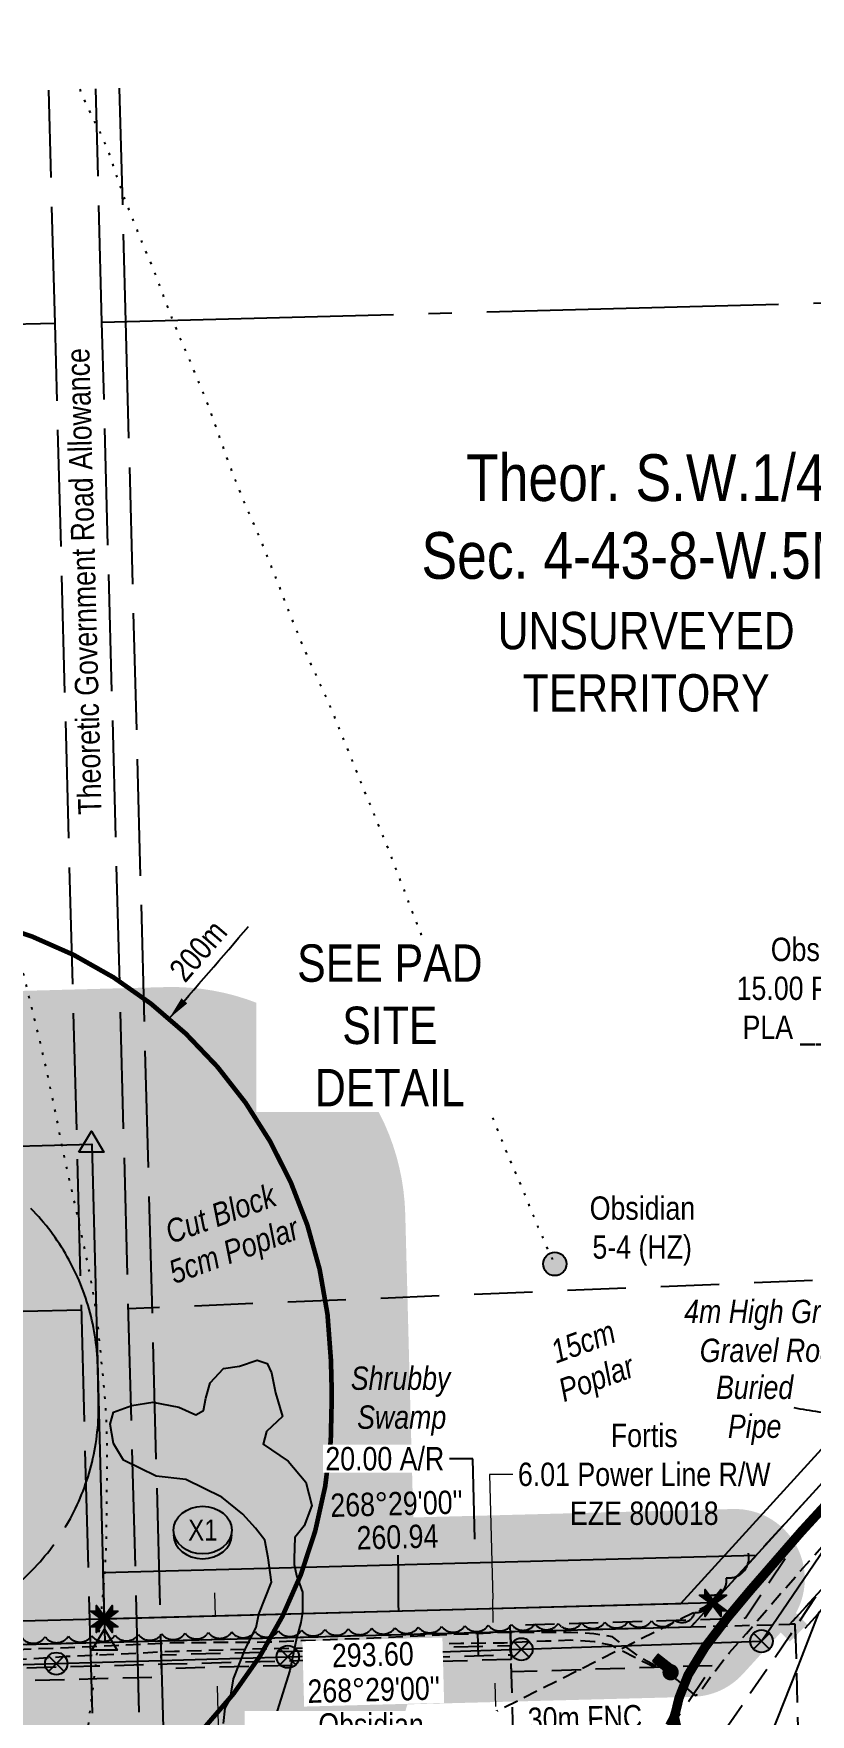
# Model space of a CAD drawing. Extents: x 623573 to 630850, y 5829278 to 5839468.
# Drawn here: x 627527 to 627860, y 5837388 to 5838108 of the extents above; entities that cross this region are included whole.
import ezdxf
from ezdxf.enums import TextEntityAlignment as Align

# ---------------------------------------------------------------- set-up
doc = ezdxf.new("R2010")
doc.units = 0
doc.header["$LTSCALE"] = 5
doc.header["$PDSIZE"] = 0.5
for name, pattern in [('0', [1, 1, 0]), ('foc-ACCESSROAD', [3.75, 2.5, -1.25]), ('foc-BUFFER', [16.75, 15, -1.75]), ('foc-DOT', [1, 0.2, -0.8]), ('foc-FLOWLINE', [3.75, 2.5, -1.25]), ('foc-LSD', [8, 5, -3]), ('foc-QUARTERLINE', [33, 25, -3, 2, -3]), ('foc-TIELINE', [1.875, 1.25, -0.625]), ('foc-TRAV', [1.875, 1.25, -0.625]), ('foc-UNSURVEYED', [12.5, 10, -2.5]), ('POWERLINE5', [7.799999999999997, 2.399999999999999, -0.6, 0.6, -0.6, 0.6, -0.6, 2.399999999999999]), ('UG_PIPE', [1.875, 1.25, -0.625])]:
    doc.linetypes.add(name, pattern=pattern)
doc.layers.get('Defpoints').update_dxf_attribs({"color": 9})
for name, color, linetype in [('ABADATA-DRILL-T', 8, 'Continuous'), ('AS-DRILL', 8, 'foc-DOT'), ('AS-DRILL-T', 8, 'Continuous'), ('AS-PIPE-UG', 44, 'UG_PIPE'), ('AS-PIPE-UG-T', 44, 'Continuous'), ('AS-POWER', 104, 'foc-POWER'), ('AS-POWER-EXISTING', 72, 'POWERLINE5'), ('AS-ROADS', 254, 'Continuous'), ('AS-SYMBOL', 7, 'Continuous'), ('AUX-BUFFER', 7, 'foc-BUFFER'), ('C-FLOWLINE', 13, 'foc-FLOWLINE'), ('C-RW', 13, 'Continuous'), ('C-SYMBOL', 7, 'Continuous'), ('C-WS', 13, 'foc-ACCESSROAD'), ('F-EZE', 190, 'foc-FLOWLINE'), ('L-BD', 7, 'Continuous'), ('L-BD1', 253, 'Continuous'), ('L-DETAIL-T', 3, 'Continuous'), ('L-MON', 1, 'Continuous'), ('L-QSEC', 8, 'foc-QUARTERLINE'), ('L-ROAD-T', 7, 'Continuous'), ('L-SECTION-LSD', 7, 'foc-LSD'), ('L-TIE', 7, 'foc-TIELINE'), ('L-TRAV', 7, 'foc-TRAV'), ('L-UNS-T', 3, 'Continuous'), ('L-USEC', 7, 'foc-UNSURVEYED'), ('P-BUFFER-H 30m', 51, 'Continuous'), ('P-BUFFER-T', 40, 'Continuous'), ('P-CROSSINGS', 250, 'Continuous'), ('P-PROPOSED', 10, 'Continuous'), ('P-PROPOSED-H', 21, 'Continuous'), ('P-TXT', 4, 'Continuous'), ('T-BUSH', 110, '0'), ('T-BUSH-T', 110, 'Continuous'), ('WETLAND', 143, 'Continuous'), ('WETLAND-T', 146, 'Continuous')]:
    doc.layers.add(name, color=color, linetype=linetype)
doc.layers.add('AS-STRUCTURE', color=7, linetype='Continuous', lineweight=30, true_color=0x595959)
doc.layers.add('AS-STRUCTURE-H', color=7, linetype='Continuous', true_color=0xa8a8a8)
for name, color, linetype, lineweight in [('C-AR-T', 13, 'Continuous', 9), ('C-RW-T', 13, 'Continuous', 9), ('F-EZE-T', 190, 'Continuous', 9), ('T-TEXT', 48, 'Continuous', 18)]:
    doc.layers.add(name, color=color, linetype=linetype, lineweight=lineweight)
doc.styles.add('175L', font='ARIALN.TTF', dxfattribs={"height": 20})
doc.styles.add('80CG', font='ARIALN.TTF', dxfattribs={"height": 10})
doc.styles.add('80L', font='ARIALN.TTF', dxfattribs={"height": 10})
doc.styles.add('80LS', font='ARIALNI.TTF', dxfattribs={"height": 10})
doc.styles.add('Crossing', font='ARIALN.TTF', dxfattribs={"height": 10})
doc.styles.add('foc-LtypeFont', font='ARIALN.TTF', dxfattribs={"height": 7.349999999999999})
doc.linetypes.add('foc-POWER', pattern='A,6,-1,["P",foc-LtypeFont,S=0.2,R=0,X=-0.625,Y=-0.75],-1.239999999999999,4', length=12.24)
doc.dimstyles.new('CG2011', dxfattribs={"dimscale": 5, "dimtxt": 9, "dimasz": 2, "dimexe": 0.2, "dimexo": 0.0625, "dimgap": 0.5, "dimtad": 0, "dimtih": 1, "dimtoh": 1, "dimzin": 0, "dimdsep": 46, "dimtxsty": '80CG', "dimcen": 0.1, "dimse1": 1, "dimse2": 1, "dimclrd": 256, "dimclrt": 256, "dimaunit": 1, "dimadec": 4, "dimazin": 0, "dimtfac": 0.06, "dimtofl": 0, "dimtmove": 0, "dimatfit": 1, "dimfxl": 0.2, "dimtolj": 1, "dimtzin": 0, "dimlwd": -1, "dimarcsym": 0})
doc.dimstyles.new('Compass 5 000', dxfattribs={"dimscale": 5, "dimtxt": 9, "dimasz": 2, "dimexe": 0.2, "dimexo": 0.0625, "dimgap": 0.5, "dimtad": 0, "dimtih": 1, "dimtoh": 1, "dimzin": 0, "dimdsep": 46, "dimtxsty": '80CG', "dimcen": 0.1, "dimse1": 1, "dimse2": 1, "dimclrd": 256, "dimclrt": 256, "dimaunit": 1, "dimadec": 4, "dimazin": 0, "dimtfac": 0.06, "dimtofl": 0, "dimtmove": 0, "dimatfit": 1, "dimfxl": 0.2, "dimtolj": 1, "dimtzin": 0, "dimlwd": -1, "dimarcsym": 0})

# ---------------------------------------------------------------- blocks, each defined once
blk = doc.blocks.new('*D59')
at = {"layer": 'Defpoints', "color": 0, "transparency": 16777216}
for p in [(627664.5068796314, 5837415.523363904), (627664.6667538821, 5837409.511029859), (627724.293448766, 5837411.09656604)]:
    blk.add_point(p, dxfattribs=at)
at = {"layer": 'F-EZE-T', "transparency": 16777216}
for p, q in [((627732.1806359168, 5837490.55236693), (627722.1806359167, 5837490.55236693)), ((627722.1806359167, 5837490.55236693), (627723.6019415185, 5837437.101832995)), ((627723.8677580169, 5837427.10536654), (627723.6019415185, 5837437.101832995)), ((627724.5592652644, 5837401.100099585), (627724.8250817629, 5837391.10363313))]:
    blk.add_line(p, q, dxfattribs=at)
for points in [[(627725.5338357595, 5837427.14966929), (627722.2016802744, 5837427.061063791), (627724.1335745153, 5837417.108900085)], [(627726.225343007, 5837401.144402334), (627722.893187522, 5837401.055796836), (627724.293448766, 5837411.09656604)]]:
    blk.add_solid(points, dxfattribs=at)
at = {"layer": 'F-EZE-T', "transparency": 16777216, "insert": (627788.544892398, 5837490.552366931), "char_height": 10, "attachment_point": 5, "style": '80CG'}
blk.add_mtext('\\A1;Fortis\\P6.01 Power Line R/W\\PEZE 800018', dxfattribs=at)
blk = doc.blocks.new('*D67')
at = {"layer": 'C-AR-T', "transparency": 16777216}
for p, q in [((627604.8363869803, 5837429.896173298), (627604.5749929965, 5837439.892756374)), ((627605.6233007486, 5837399.801950222), (627606.4934899355, 5837366.5229957)), ((627606.4934899355, 5837366.5229957), (627616.4934899355, 5837366.5229957))]:
    blk.add_line(p, q, dxfattribs=at)
for points in [[(627606.5024841595, 5837429.939738963), (627603.1702898012, 5837429.852607635), (627605.0977809641, 5837419.899590223)], [(627607.2893979278, 5837399.845515886), (627603.9572035695, 5837399.758384558), (627605.3619067649, 5837409.798533297)]]:
    blk.add_solid(points, dxfattribs=at)
at = {"layer": 'Defpoints', "color": 0, "transparency": 16777216}
for p in [(627605.0977809641, 5837419.899590223), (627640.4819186361, 5837420.82482644), (627640.746044437, 5837410.723769514)]:
    blk.add_point(p, dxfattribs=at)
at = {"layer": 'C-AR-T', "transparency": 16777216, "insert": (627671.4934899366, 5837366.522995701), "char_height": 10, "attachment_point": 5, "style": '80CG', "bg_fill": 3, "box_fill_scale": 1.1, "bg_fill_color": 256, "bg_fill_true_color": 13158600, "bg_fill_transparency": 0}
blk.add_mtext('\\A1;Obsidian\\P10.06 Flow Line R/W\\PPLA 2567', dxfattribs=at)
blk = doc.blocks.new('BH-Existing')
at = {"layer": 'AS-DRILL-T'}
h = blk.add_hatch(color=256, dxfattribs=at)
h.dxf.hatch_style = 1
edge = h.paths.add_edge_path()
edge.add_arc((0, 0), 0.5, 0, 360)
blk.add_circle((0, 0), 0.5, dxfattribs=at)
blk = doc.blocks.new('*D75')
at = {"layer": 'C-RW-T', "transparency": 16777216}
for p, q in [((627944.8028370035, 5837730.614825398), (627951.5478833239, 5837737.997531551)), ((627921.1987296902, 5837704.779244735), (627914.4536833693, 5837697.396538582)), ((627914.4536833693, 5837697.396538582), (627904.4536833698, 5837697.396538582))]:
    blk.add_line(p, q, dxfattribs=at)
for points in [[(627943.5723859784, 5837731.738999785), (627946.033288029, 5837729.490651011), (627938.0577906827, 5837723.232119245)], [(627919.9682786651, 5837705.903419122), (627922.4291807157, 5837703.655070348), (627927.9437760105, 5837712.161950888)]]:
    blk.add_solid(points, dxfattribs=at)
at = {"layer": 'Defpoints', "color": 0, "transparency": 16777216}
for p in [(627939.839904252, 5837721.603930566), (627927.9437760105, 5837712.161950888), (627929.7258895799, 5837710.533762209)]:
    blk.add_point(p, dxfattribs=at)
at = {"layer": 'C-RW-T', "transparency": 16777216, "insert": (627865.3677352108, 5837697.396538582), "char_height": 10, "attachment_point": 5, "style": '80CG'}
blk.add_mtext('\\A1;Obsidian\\P15.00 P/L R/W\\PPLA _______', dxfattribs=at)
blk = doc.blocks.new('*D78')
at = {"layer": 'Defpoints', "color": 0, "transparency": 16777216}
for p in [(627726.5430849388, 5837453.124271204), (627716.8158152841, 5837432.867634179), (627727.0705172655, 5837433.138256482)]:
    blk.add_point(p, dxfattribs=at)
at = {"layer": 'P-TXT', "transparency": 16777216}
for p, q in [((627715.1163088619, 5837497.267100518), (627705.1163088619, 5837497.267100518)), ((627716.0245741047, 5837462.850168539), (627715.1163088619, 5837497.267100518)), ((627717.0796241369, 5837422.87111454), (627717.3434329896, 5837412.874594901))]:
    blk.add_line(p, q, dxfattribs=at)
for points in [[(627717.6906607111, 5837462.894136681), (627714.3584874982, 5837462.806200397), (627716.2883829575, 5837452.853648901)], [(627718.7457107434, 5837422.915082682), (627715.4135375305, 5837422.827146398), (627716.8158152841, 5837432.867634179)]]:
    blk.add_solid(points, dxfattribs=at)
at = {"layer": 'P-TXT', "transparency": 16777216, "insert": (627677.3809746194, 5837497.267100518), "char_height": 10, "attachment_point": 5, "style": '80CG', "bg_fill": 3, "box_fill_scale": 1.1, "bg_fill_color": 256, "bg_fill_true_color": 13158600, "bg_fill_transparency": 0}
blk.add_mtext('\\A1;20.00 A/R', dxfattribs=at)
blk = doc.blocks.new('POWERPOLE')
h = blk.add_hatch(color=255)
edge = h.paths.add_edge_path()
edge.add_arc((0, 0), 0.9600000000000002, 0, 360)
at = {"linetype": 'Continuous'}
for p, q in [((0.678822509938982, -0.678822509938982), (-0.678822509938982, 0.678822509938982)), ((-0.678822509938982, -0.678822509938982), (0.678822509938982, 0.678822509938982))]:
    blk.add_line(p, q, dxfattribs=at)
blk.add_circle((0, 0), 0.9600000000000002, dxfattribs=at)
blk = doc.blocks.new('RISER')
h = blk.add_hatch(color=255)
h.dxf.hatch_style = 1
edge = h.paths.add_edge_path()
edge.add_arc((0, 0), 0.7000000000000001, 0, 360)
blk.add_hatch(color=13).paths.add_polyline_path([(0.5809894393423747, -0.1498374831999172), (-0.5809055220925075, -0.1501624933266612, 0.7745966773228882)])
at = {"color": 13}
blk.add_line((-0.5809055220925075, -0.1501624933266612), (0.5809894393423747, -0.1498374831996898), dxfattribs=at)
blk.add_circle((0, 0), 0.6000000000000001, dxfattribs=at)
blk = doc.blocks.new('TRIA')
blk.add_hatch(color=255).paths.add_polyline_path([(-0.0414550714867801, 1.521379340009161), (-1.474693147280959, -0.867350786313807), (1.391783004306489, -0.867350786313807)])
blk = doc.blocks.new('TRIAA')
blk.add_blockref('TRIA', (0, 0))
blk = doc.blocks.new('TRIB')
at = {"color": 1}
blk.add_lwpolyline([(-1.121455071486707, -0.6673507863138184), (-0.0414550714867801, 1.132649213686192), (1.038544928513147, -0.6673507863138184)], close=True, dxfattribs=at)
blk = doc.blocks.new('TRIBB')
blk.add_blockref('TRIB', (0, 0))
blk = doc.blocks.new('TRICC')
for name in ['TRIAA', 'TRIBB']:
    blk.add_blockref(name, (0, 0))
blk = doc.blocks.new('plspike')
blk.add_blockref('TRICC', (0, 0))
blk = doc.blocks.new('SMONA')
blk.add_hatch(color=255).paths.add_polyline_path([(0.0002766254110043, -1.485921248333426), (1.485921248333426, -0.0002766254110327), (-0.0002766254110043, 1.485921248333426), (-1.485921248333426, 0.0002766254110043)])
blk = doc.blocks.new('SMONAA')
blk.add_blockref('SMONA', (0, 0))
blk = doc.blocks.new('SMONB')
at = {"color": 1}
blk.add_solid([(-0.0002766254110043, 1.203078535858793), (1.203078535858793, -0.0002766254110185), (-1.203078535858793, 0.0002766254110043), (0.0002766254110043, -1.203078535858793)], dxfattribs=at)
blk = doc.blocks.new('SMONBB')
blk.add_blockref('SMONB', (0, 0))
blk = doc.blocks.new('SMONCC')
for name in ['SMONAA', 'SMONBB']:
    blk.add_blockref(name, (0, 0))
blk = doc.blocks.new('FDIBAR')
blk.add_blockref('SMONCC', (0, 0))
blk = doc.blocks.new('xing2')
h = blk.add_hatch(color=50)
h.dxf.hatch_style = 1
edge = h.paths.add_edge_path()
edge.add_ellipse((0, 0), major_axis=(-12.5, 0), ratio=0.8162973455633619, start_angle=0, end_angle=360)
h = blk.add_hatch(color=250)
h.dxf.hatch_style = 1
edge = h.paths.add_edge_path()
edge.add_ellipse((0, -2.047489049626165), major_axis=(-12.5, 0), ratio=0.8162973455633619, start_angle=0, end_angle=180)
edge.add_line((12.5, -2.047489049626165), (12.5, 0))
edge.add_ellipse((0, 0), major_axis=(-12.5, 0), ratio=0.8162973455633619, start_angle=0, end_angle=180, ccw=False)
edge.add_line((-12.5, 0), (-12.5, -2.047489049626165))
at = {"color": 250}
blk.add_ellipse((0, 0), major_axis=(-12.5, 0), ratio=0.8162973455633619, dxfattribs=at)
blk.add_ellipse((0, -2.047489049626165), major_axis=(-12.5, 0), ratio=0.8162973455633619, start_param=0, end_param=3.141592653589793, dxfattribs=at)
at = {"color": 250, "style": 'Crossing'}
blk.add_attdef('CROSSING', text='', height=9, dxfattribs=at).set_placement((0.08916442567715421, 0.0199513138486509), align=Align.MIDDLE_CENTER)
at = {"color": 250, "style": 'Crossing', "flags": 1}
for tag, p in [('OWNER', (0.08916442567715421, -12.49201765665748)), ('DESCRIPTION', (0.08916442567715421, -25.770021277247)), ('LOCATION', (0.08916442567715421, -39.30337514164421)), ('DWG_REF', (0.08916442567715421, -52.83672900604233))]:
    blk.add_attdef(tag, text='', height=9, dxfattribs=at).set_placement(p, align=Align.MIDDLE_CENTER)
blk = doc.blocks.new('TEMP')
h = blk.add_hatch(color=255)
h.dxf.hatch_style = 1
h.paths.add_polyline_path([(-5.274161e-10, 0.2514284397220763), (-0.6656854269836912, 1.152061669657268), (-0.6656854269836914, 0.6656854303339061), (-1.152061663105632, 0.6656854303339061), (-0.2514284404497629, 5.273253e-10), (-1.152061661774314, -0.665685419564579), (-0.6656854224511335, -0.6656854195645793), (-0.6656854224511335, -1.152061655686338), (-5.273251e-10, -0.2514284436956587), (0.6656854183820542, -1.152061663420681), (0.6656854183820542, -0.6656854208922597), (1.152061656810019, -0.6656854053035205), (0.2514284429676993, 5.273253e-10), (1.152061671303363, 0.6656854258011663), (0.6656854287749412, 0.6656854258011663), (0.6656854131859291, 1.15206166422904)])
h.paths.add_polyline_path([(0.5656854229146121, 0.8485281473411305), (0.5656854319800914, 0.5656854258011663), (0.8485281444547581, 0.5656854258011663), (0.0831890339399251, 0), (0.8485281399220186, -0.5656854150320215), (0.5656854183820542, -0.5656854240973189), (0.5656854183820542, -0.8485281365719859), (0, -0.08318903609469999), (-0.5656854224511337, -0.8485281320390644), (-0.5656854224511337, -0.5656854195645792), (-0.8485281349258001, -0.5656854195645794), (-0.0831890328488955, 0), (-0.8485281394583584, 0.5656854303339058), (-0.5656854269836913, 0.5656854303339061), (-0.5656854269836913, 0.8485281428085727), (0, 0.0831890306941206)], flags=16)
h = blk.add_hatch(color=1)
h.dxf.hatch_style = 1
h.paths.add_polyline_path([(0, 0.0831890306941205), (-0.5656854269836911, 0.8485281428085727), (-0.5656854269836912, 0.5656854303339061), (-0.8485281394583578, 0.5656854303339061), (-0.0831890328488953, -1e-16), (-0.8485281349258001, -0.5656854195645793), (-0.5656854224511337, -0.5656854195645793), (-0.5656854224511337, -0.848528132039064), (0, -0.08318903609469999), (0.5656854183820542, -0.8485281365719856), (0.5656854183820542, -0.5656854240973191), (0.8485281399220184, -0.5656854150320213), (0.0831890339399251, -1e-16), (0.8485281444547581, 0.5656854258011663), (0.5656854319800914, 0.5656854258011663), (0.5656854229146121, 0.8485281473411308)])
at = {"color": 1}
for p, q in [((-0.0831890328488953, 0), (0.0831890339399252, 0)), ((0, 0.0831890306941205), (0, -0.08318903609469999))]:
    blk.add_line(p, q, dxfattribs=at)
at = {"color": 255, "flags": 128}
blk.add_lwpolyline([(-0.251428440449763, 5.27325e-10), (-1.152061663105632, 0.6656854303339061), (-0.6656854269836914, 0.6656854303339061), (-0.6656854269836914, 1.152061669657268), (-5.274159999999999e-10, 0.2514284397220763), (0.6656854131859291, 1.15206166422904), (0.6656854287749412, 0.6656854258011663), (1.152061671303363, 0.6656854258011663), (0.2514284429676991, 5.27325e-10), (1.152061656810019, -0.6656854053035204), (0.6656854183820542, -0.6656854208922596), (0.6656854183820542, -1.152061663420681), (-5.27325e-10, -0.2514284436956586), (-0.6656854224511335, -1.152061655686338), (-0.6656854224511335, -0.6656854195645793), (-1.152061661774314, -0.6656854195645793)], close=True, dxfattribs=at)
at = {"color": 1, "flags": 128}
blk.add_lwpolyline([(-0.0831890328488953, 0), (-0.8485281394583578, 0.5656854303339061), (-0.5656854269836913, 0.5656854303339061), (-0.5656854269836913, 0.8485281428085727), (0, 0.0831890306941205), (0.5656854229146121, 0.8485281473411305), (0.5656854319800914, 0.5656854258011663), (0.8485281444547581, 0.5656854258011663), (0.0831890339399252, 0), (0.8485281399220184, -0.5656854150320214), (0.5656854183820542, -0.5656854240973189), (0.5656854183820542, -0.8485281365719856), (0, -0.08318903609469999), (-0.5656854224511335, -0.848528132039064), (-0.5656854224511335, -0.5656854195645792), (-0.8485281349258001, -0.5656854195645792)], close=True, dxfattribs=at)

msp = doc.modelspace()

# ---------------------------------------------------------------- hatches: boundary and pattern name
at = {"layer": 'AS-STRUCTURE-H'}
h = msp.add_hatch(color=256, dxfattribs=at)
h.dxf.hatch_style = 1
h.paths.add_polyline_path([(627792.183, 5837410.55), (627794.5080000022, 5837413.508), (627800.342, 5837408.898), (627797.9940000022, 5837405.956)])
at = {"layer": 'P-BUFFER-H 30m'}
h = msp.add_hatch(color=256, dxfattribs=at)
h.dxf.hatch_style = 1
edge = h.paths.add_edge_path()
edge.add_line((627689.5816186174, 5837472.148789219), (627826.5384487635, 5837475.763089548))
edge.add_arc((627827.3295972534, 5837445.784067462), 29.98945950007682, -42.345250217392504, 91.51168876296202, ccw=False)
edge.add_line((627849.4947870502, 5837425.583274351), (627830.8151897968, 5837405.087206887))
edge.add_arc((627808.6500000018, 5837425.288), 29.98945950000066, 271.50994836157133, 317.6547497803943, ccw=False)
edge.add_line((627809.4402378553, 5837395.308953897), (627687.0865288504, 5837392.083750125))
edge.add_arc((627590.969, 5837419.55), 99.96486499998004, 271.51292021471215, 344.05234523867983, ccw=False)
edge.add_line((627593.6083094182, 5837319.619983087), (627433.7163094183, 5837315.396983087))
edge.add_arc((627431.0769999996, 5837415.327), 99.96486499974723, 181.5078461983965, 271.51292021504554, ccw=False)
edge.add_line((627331.146749746, 5837412.696540223), (627326.4117497468, 5837592.577540223))
edge.add_arc((627426.3420000003, 5837595.208), 99.96486499957365, 91.50834045880418, 181.5078461983965, ccw=False)
edge.add_line((627423.7106781787, 5837695.138227559), (627583.5946781788, 5837699.34822756))
edge.add_arc((627586.2259999999, 5837599.418), 99.96486500022502, 1.5105017077686966, 91.50834045853748, ccw=False)
edge.add_line((627686.1561282318, 5837602.053091278), (627689.5816186174, 5837472.148789219))
at = {"layer": 'P-PROPOSED-H'}
h = msp.add_hatch(color=256, dxfattribs=at)
h.dxf.hatch_style = 1
h.paths.add_polyline_path([(627391.97, 5837627.793), (627551.863, 5837632.016), (627557.4950000009, 5837418.648), (627441.113, 5837415.567), (627424.343, 5837422.686), (627396.5760000009, 5837452.964)])
h = msp.add_hatch(color=256, dxfattribs=at)
h.dxf.hatch_style = 1
h.paths.add_polyline_path([(627556.7037380581, 5837448.62491374), (627836.6712740882, 5837456.029042872), (627817.9904473095, 5837435.535039098), (627557.2312830429, 5837428.638901965)])

# ---------------------------------------------------------------- linework, layer by layer
at = {"layer": 'AS-DRILL', "flags": 128}
for points in [[(627546.6662574885, 5838084.000596495), (627548.8884532384, 5838078.689354616), (627551.463627487, 5838073.174869576), (627554.060442159, 5838067.981040079), (627556.6921821814, 5838062.598144334), (627559.0947585502, 5838056.798897823), (627561.2076766428, 5838050.602082622), (627563.2629251133, 5838044.313830148), (627565.4242417517, 5838038.178161674), (627567.7313045914, 5838032.20657868), (627570.0212988134, 5838026.504553684), (627572.214320496, 5838021.069993247), (627574.3086573776, 5838015.963063558), (627576.344661014, 5838011.174693801), (627578.3514376113, 5838006.355620357), (627580.306639913, 5838001.214997523), (627582.232355853, 5837996.053569481), (627584.1128809922, 5837991.091179647), (627585.9815746243, 5837986.198374345), (627587.9393940009, 5837981.337954883), (627590.155256675, 5837976.174226634), (627592.4529992968, 5837970.942528225), (627594.6204873718, 5837965.717434268), (627596.7590111088, 5837960.451626853), (627598.9157158994, 5837955.256301894), (627601.0219459062, 5837950.079577066), (627603.0207422762, 5837944.800093821), (627604.9545532011, 5837939.328814591), (627606.8660677264, 5837933.946990236), (627608.7254653064, 5837928.643822605), (627610.622004137, 5837923.451700739), (627612.6284670752, 5837918.26246025), (627614.7409447128, 5837912.845838493), (627616.8271939856, 5837907.66870708), (627618.9802055701, 5837902.613303318), (627621.2116204443, 5837897.620055082), (627623.4140765495, 5837892.585870853), (627625.5726012397, 5837887.320598341), (627627.6803880527, 5837882.083935472), (627629.790272063, 5837876.767417743), (627631.9658926309, 5837871.232368791), (627634.1448550455, 5837865.567414412), (627636.3969333344, 5837859.784400118), (627638.7072139791, 5837854.072917518), (627641.0161230589, 5837848.411371848), (627643.3309147388, 5837842.910136384), (627645.7327455712, 5837837.521032671), (627648.1501341145, 5837832.302509523), (627650.4402614924, 5837827.360783709), (627652.6761744022, 5837822.57768144), (627654.8399773235, 5837817.492635407), (627657.0369007178, 5837811.908182437), (627659.3574278144, 5837806.18684883), (627661.6855330014, 5837800.555975971), (627664.0179094691, 5837794.764949635), (627666.3217791071, 5837788.913188284), (627668.5876436273, 5837783.370725032), (627670.8280028164, 5837778.037498451), (627673.0080719705, 5837772.712708724), (627675.1158841245, 5837767.476063922), (627677.1760092386, 5837762.528318576), (627679.1775533374, 5837757.528954775), (627681.2202530159, 5837752.100511244), (627683.3120017048, 5837746.713421094), (627685.3450780851, 5837741.654897598), (627687.2289318669, 5837736.562412163), (627689.1115445392, 5837731.519978047), (627691.104348008, 5837726.47041725), (627693.2036953798, 5837721.173568482), (627695.0995174097, 5837716.391470434), (627697.040538042, 5837711.410559088), (627698.7487543882, 5837706.5336155), (627700.4214082547, 5837701.485679383), (627702.2965521156, 5837695.962810902), (627704.3145487257, 5837689.953540983), (627706.3566621572, 5837684.165047944), (627708.2600424435, 5837679.093114692), (627710.1666155783, 5837674.28136485), (627712.1760620241, 5837669.36235292), (627714.267329755, 5837664.375259642), (627716.5289481952, 5837659.372712715), (627718.8006441783, 5837654.370430989), (627721.0215964873, 5837649.396869283), (627723.1709414218, 5837644.481419007), (627725.2479146825, 5837639.274033681), (627727.3393549544, 5837633.896968025), (627729.4781405752, 5837628.62108886), (627731.6837549228, 5837623.467051857), (627733.9159833508, 5837618.443707664), (627735.9793423029, 5837613.756167294), (627737.8383391855, 5837609.233216488), (627739.5942696518, 5837604.827651369), (627741.3051973678, 5837600.611000165), (627743.0214132085, 5837596.574565344), (627744.7342241496, 5837592.668035626), (627746.3544984341, 5837588.859134292), (627747.9481403864, 5837585.29961725), (627748.4980563924, 5837584.16357423), (627750.2077669282, 5837580.757241026)], [(627438.9473082111, 5838081.137187934), (627440.3904343932, 5838074.086413103), (627442.0286825864, 5838066.14658842), (627443.19428525, 5838060.595158553), (627443.696098895, 5838058.237466217), (627445.4177297069, 5838050.169719877), (627447.1958628444, 5838041.853370891), (627449.0494604385, 5838033.328982182), (627451.1179415712, 5838024.239938035), (627452.1069949898, 5838020.084437079), (627453.9864308161, 5838012.100845451), (627456.23658064, 5838002.566477387), (627458.4087235163, 5837993.720214483), (627460.5939489247, 5837984.754317773), (627462.720596999, 5837975.736805317), (627464.7976806202, 5837966.698074191), (627466.8067025383, 5837957.587556951), (627468.7373307168, 5837948.414888402), (627470.6605069197, 5837939.14208162), (627472.5558380912, 5837929.788413427), (627474.3013587729, 5837920.420918673), (627476.0275370344, 5837911.032773498), (627477.8147260057, 5837901.606382061), (627479.6526676611, 5837892.151158612), (627481.5403758893, 5837882.707366517), (627483.6463664714, 5837873.329166841), (627485.8618261344, 5837863.9739784), (627488.0083726929, 5837854.576920024), (627490.115167591, 5837845.168805037), (627492.0730745837, 5837835.71672615), (627494.0209798008, 5837826.264497318), (627496.2269966146, 5837816.888920853), (627498.5231922048, 5837807.505800943), (627500.7891850774, 5837798.131907757), (627503.1098491586, 5837788.959445714), (627507.9008905094, 5837770.248385343), (627510.1569115692, 5837760.874123258), (627512.2637101929, 5837751.466016041), (627514.2913234421, 5837742.025897468), (627516.2495000334, 5837732.563816763), (627518.2563321072, 5837723.153093956), (627520.3730957226, 5837713.745250486), (627522.5641523319, 5837704.559385341), (627524.8798564908, 5837695.196819546), (627527.1757547426, 5837685.823608043), (627529.4719874633, 5837676.440500822), (627531.6488204842, 5837667.03423436), (627533.6659010337, 5837657.613768385), (627535.6534956367, 5837648.172497603), (627537.5617112084, 5837638.709115337), (627539.4396509628, 5837629.255068697), (627541.4467516969, 5837619.834343927), (627543.5932790664, 5837610.437304675), (627545.7100585643, 5837601.029470437), (627547.7274473156, 5837591.59900055), (627549.7545186379, 5837582.178801562), (627551.6227558667, 5837572.714376622), (627553.1723924272, 5837563.191635708), (627554.4328519305, 5837553.631382525), (627555.4036788493, 5837544.053526957), (627556.3553507657, 5837534.445119966), (627557.2867512509, 5837524.84619886), (627557.9587283636, 5837515.220449804), (627558.3005850214, 5837505.596182261), (627558.3123280056, 5837495.973062518), (627558.2348645816, 5837486.317779133), (627558.1670757266, 5837476.672765961), (627558.0533753588, 5837467.256599175), (627557.7954128789, 5837457.616510731), (627557.2962631758, 5837448.020188636), (627556.4782360519, 5837438.375448503), (627555.6032950424, 5837429.379520344), (627553.489696796, 5837409.607421168), (627551.1797407079, 5837390.460450575), (627550.0800147251, 5837380.878452244), (627548.9107671164, 5837371.274489231), (627545.8358965274, 5837350.777060386), (627542.6818267481, 5837332.15823949), (627539.4438193935, 5837313.687251073), (627536.0164571893, 5837295.191274736), (627532.4799157846, 5837276.662393753), (627529.3998276804, 5837258.275573717), (627527.0680853403, 5837239.578136539), (627526.0730286145, 5837230.198888782), (627525.0678305865, 5837220.829503936), (627524.1627547012, 5837211.452613145), (627523.3587200723, 5837202.038301808), (627522.5541569587, 5837192.644010308), (627521.7601173251, 5837183.230072781), (627520.9950477706, 5837173.856849364), (627520.1613028952, 5837164.431856486), (627519.2357329481, 5837155.074353755), (627518.1902108663, 5837145.713822338), (627516.9637182845, 5837136.388620074), (627515.5667203079, 5837127.078876552), (627514.0790075075, 5837117.796697498), (627512.5515877532, 5837108.503574446), (627511.0041446122, 5837099.210039373), (627509.5166731351, 5837089.917852562), (627508.070002197, 5837080.596907392), (627506.5428166544, 5837071.293777289), (627504.9454525264, 5837061.998716291), (627503.2674995221, 5837052.721691187), (627501.9012349402, 5837044.913360959), (627501.381353186, 5837041.849998898)]]:
    msp.add_lwpolyline(points, dxfattribs=at)
at = {"layer": 'AS-PIPE-UG', "flags": 128}
for points in [[(627799.836, 5837405.826), (627802.383, 5837402.779), (627809.704, 5837396.394), (627810.725, 5837395.838), (627812.7520000022, 5837398.017), (627817.386, 5837404.392), (627825.066, 5837414.351), (627832.323, 5837422.391), (627847.336, 5837440.028), (627864.659, 5837459.511), (627892.083, 5837495.219), (627917.142, 5837522.248), (627959.952, 5837568.316), (627999.005, 5837611.491), (628027.29, 5837643.017), (628049.843, 5837667.978)], [(627793.5850000022, 5837408.398), (627786.945, 5837412.014), (627774.972, 5837421.033), (627767, 5837422.292), (627757.174, 5837422.917), (627746.597, 5837422.892), (627728.2650000022, 5837422.8), (627710.174, 5837422.083), (627667.394, 5837420.246), (627626.856, 5837418.678), (627587.073, 5837418.403), (627541.86, 5837416.345), (627494.424, 5837414.343), (627446.913, 5837413.872), (627435.471, 5837414.879), (627432.3340000022, 5837415.815), (627429.07, 5837417.561), (627425.0820000023, 5837420.065), (627418.545, 5837425.972), (627388.491, 5837458.099), (627360.802, 5837487.265), (627299.038, 5837553.438), (627273.079, 5837582.11), (627221.721, 5837636.195)], [(627793.187, 5837407.935), (627786.539, 5837411.09), (627774.245, 5837417.425), (627767.164, 5837418.862), (627757.124, 5837419.561), (627746.169, 5837419.105), (627728.484, 5837418.334), (627709.938, 5837418.127), (627667.754, 5837416.544), (627627.342, 5837415.879), (627587.245, 5837414.717), (627540.825, 5837412.515), (627494.472, 5837409.435), (627445.825, 5837407.721), (627399.0630000022, 5837407.763)]]:
    msp.add_lwpolyline(points, dxfattribs=at)
at = {"layer": 'AS-POWER', "flags": 128}
msp.add_lwpolyline([(627336.45, 5837403.531), (627429.124, 5837406.333), (627536.647, 5837409.516), (627635.805, 5837412.474), (627735.896, 5837415.673), (627838.773, 5837419.162), (627865.912, 5837458.963), (627924.7470000022, 5837522.99), (627984.186, 5837587.261), (628054.5, 5837664.113), (628135.801, 5837752.669), (628209.415, 5837832.127), (628289.914, 5837921.31), (628371.063, 5838009.67), (628443.5580000022, 5838088.783)], dxfattribs=at)
at = {"layer": 'AS-ROADS', "const_width": 4.000000000000017, "flags": 128}
for points in [[(627916.386, 5837532.009), (627855.931, 5837466.198), (627834.091, 5837441.063), (627824.307, 5837429.362), (627814.64, 5837416.661), (627807.3540000023, 5837404.732), (627803.443, 5837394.807), (627801.4860000022, 5837386.698), (627802.624, 5837381.33)], [(627799.389, 5837382.873), (627801.304, 5837386.439), (627801.841, 5837388.423)]]:
    msp.add_lwpolyline(points, dxfattribs=at)
at = {"layer": 'AS-STRUCTURE', "flags": 128}
msp.add_lwpolyline([(627792.183, 5837410.55), (627794.5080000022, 5837413.508), (627800.342, 5837408.898), (627797.9940000022, 5837405.956)], close=True, dxfattribs=at)
at = {"layer": 'AUX-BUFFER', "color": 251, "linetype": 'foc-BUFFER', "const_width": 1.9992973, "flags": 128}
msp.add_lwpolyline([(627254.5775933205, 5837529.285669136), (627254.9635933206, 5837514.303669137, 0.4142135623730949), (627459.9763308637, 5837319.589593321, 0.414213562373095), (627654.6904066795, 5837524.602330863), (627654.3044066795, 5837539.584330863, 0.4142135623730951), (627449.2916691364, 5837734.298406679, 0.4142135623730951)], format="xyb", close=True, dxfattribs=at)
at = {"layer": 'AUX-BUFFER', "color": 251, "linetype": 'foc-BUFFER', "flags": 128}
msp.add_lwpolyline([(627554.3727033397, 5837537.009665431, 0.9999999999999999), (627354.5092966602, 5837531.860334568), (627354.8952966603, 5837516.878334569, 0.9999999999999999), (627554.7587033398, 5837522.027665432)], format="xyb", close=True, dxfattribs=at)
at = {"layer": 'C-FLOWLINE', "flags": 128}
msp.add_lwpolyline([(627351.2446708798, 5837403.053045074), (627163.8695529092, 5837398.059494096), (627159.7634397452, 5837407.99467115), (627342.1350583454, 5837412.876770265), (627402.9738589145, 5837414.494406673), (627412.1057531124, 5837414.736200667), (627431.077, 5837415.327), (627590.969, 5837419.55), (627731.2302826633, 5837423.247241559), (627731.4176277331, 5837416.222854999), (627731.4990623891, 5837413.150294038), (627584.1046314561, 5837409.231621423), (627553.9506290926, 5837408.430280818), (627412.0881410891, 5837404.66450652), (627351.2446708798, 5837403.053045074)], close=True, dxfattribs=at)
at = {"layer": 'C-RW', "flags": 128}
msp.add_lwpolyline([(628316.1149146027, 5838104.454248219), (628246.398622361, 5837964.336052134), (628083.9417018684, 5837786.454995922), (628017.2084966023, 5837847.419227375), (627909.2754747866, 5837729.217831736), (627998.1495692291, 5837648.019979442), (627804.1266265957, 5837435.168391164), (627478.6167004124, 5837426.559830481), (627478.8812463735, 5837416.566845054), (627808.6500000022, 5837425.288), (628015.4736345478, 5837652.502844367), (627930.4566421272, 5837730.17674064), (628018.1680869916, 5837826.232748544), (628084.9003174322, 5837765.269407647), (628258.8875112048, 5837955.775455047), (628333.0876406191, 5838104.905420917)], dxfattribs=at)
at = {"layer": 'C-RW'}
msp.add_lwpolyline([(627873.4395481816, 5837051.741051027), (627863.3349771195, 5837120.161786112), (627858.8859986499, 5837150.294629937), (627836.192100388, 5837303.986280991), (627829.958855416, 5837346.215869164), (627853.7060388699, 5837406.41494862), (627863.4849454105, 5837431.525905813), (628032.9023085703, 5837616.945318012), (628130.2316051164, 5837723.948081823), (628084.9003174322, 5837765.269407647), (628258.8875112048, 5837955.775455047), (628333.0876406191, 5838104.905420917)], dxfattribs=at)
at = {"layer": 'C-WS', "flags": 128}
msp.add_lwpolyline([(628466.7185485563, 5838101.992255325), (627850.8940000004, 5837426.406), (627853.1809029, 5837426.467535896), (627853.3276473086, 5837420.411770069), (627853.7060388699, 5837406.41494862), (627854.731846874, 5837368.152411986), (627856.437698737, 5837304.517712546), (627851.2928161183, 5837304.382655308), (627836.192100388, 5837303.986280991), (627821.0911855008, 5837303.602159419), (627805.7379962807, 5837303.181337378), (627734.4876246067, 5837301.260437969), (627731.7181750134, 5837404.879212172), (627731.5775207523, 5837410.209775217), (627731.4990623891, 5837413.150294038), (627731.4176277331, 5837416.222854999), (627731.2302826633, 5837423.247241559), (627808.4943525575, 5837425.273824613), (627810.3616612034, 5837427.318244231), (628430.4903489447, 5838107.494600915)], dxfattribs=at)
at = {"layer": 'F-EZE', "flags": 128}
for points in [[(628466.6530310924, 5838104.46033978), (628376.7780242356, 5838006.029299307), (628369.4437002561, 5837997.998358476), (628344.3570560294, 5837970.521104334), (628337.608543992, 5837963.129828511), (628226.0847594525, 5837840.990733463), (628143.8259898829, 5837750.903327428), (627871.8770433273, 5837453.068844654), (627850.887655653, 5837421.453998817), (627842.6788999265, 5837409.40814003), (627816.9516086887, 5837371.848494197), (627800.4569879405, 5837383.147009756), (627817.9200762227, 5837408.64047958), (627731.6894243261, 5837405.968815543), (627731.1580790689, 5837425.9544703), (627807.9236632151, 5837428.333200417), (627831.9186900562, 5837429.077062766), (627856.205150218, 5837465.570044899), (628322.7739640481, 5837976.545308828), (628329.5249362501, 5837983.940232266), (628349.017428613, 5838005.290274096), (628368.6785902424, 5838026.824212696), (628442.6327662413, 5838107.817373296)], [(626936.6139249244, 5838067.784052573), (626907.625, 5837986.338), (627431.077, 5837415.327), (627553.5872982964, 5837418.573555943), (627581.4240805688, 5837419.297903618), (627581.8414028437, 5837403.741071903), (627554.0051853962, 5837402.998647251), (627417.0302140499, 5837399.340821736), (627356.1926516616, 5837397.71714352), (627165.5223399315, 5837392.604337888), (627161.4402124544, 5837392.474032717), (627155.1251966706, 5837392.273322982), (627150.5033333105, 5837392.186988048), (627144.6284715192, 5837392.076754565), (627026.8234982553, 5837388.94031113), (627026.6514284215, 5837395.488644376), (627026.4308700776, 5837403.343194471), (627026.414926001, 5837404.488714105), (627111.8825241851, 5837406.813499915), (627116.1854671943, 5837406.926406469), (627118.8182951831, 5837406.995925387), (627144.9465739975, 5837407.682168236), (627148.9018455558, 5837407.786227547), (627149.6079818318, 5837407.805363319), (627155.7746743006, 5837407.972167083), (627159.670167672, 5837408.077376876), (627411.2964126642, 5837414.714770977), (626903.3266286768, 5837968.836895498), (626884.2872264927, 5837891.544690714), (626812.8700801797, 5837804.412850471), (626743.6005950476, 5837855.652605936), (626674.6656716119, 5837895.106083677), (626623.8493094022, 5837950.863772056)]]:
    msp.add_lwpolyline(points, dxfattribs=at)
for points in [[(627853.3440228648, 5837420.190387723), (627853.1809029, 5837426.467535896), (627850.8940000004, 5837426.406), (628148.0571924173, 5837752.40691842), (628152.4846694403, 5837748.360659125), (627853.3440228648, 5837420.190387723)], [(627731.5487305572, 5837411.288794774), (627581.7454467412, 5837407.305368776), (627581.6666334677, 5837410.246577624), (627581.5844982718, 5837413.31691684), (627731.388848899, 5837417.301899436), (627731.5487305572, 5837411.288794774)]]:
    msp.add_lwpolyline(points, close=True, dxfattribs=at)
at = {"layer": 'L-QSEC'}
for p, q in [((627556.2213628278, 5837984.217223232), (628369.2361491694, 5838005.829968612)), ((627536.1084676782, 5837983.682552903), (626758.0830340161, 5837963.001075883))]:
    msp.add_line(p, q, dxfattribs=at)
at = {"layer": 'L-SECTION-LSD'}
for p, q in [((628380.1396109905, 5837595.086583931), (627567.559819922, 5837561.547724821)), ((627547.4469972879, 5837561.010351125), (626734.75583632, 5837540.682156521))]:
    msp.add_line(p, q, dxfattribs=at)
at = {"layer": 'L-TIE'}
msp.add_line((627817.9904473095, 5837435.535039098), (627479.1, 5837265.47), dxfattribs=at)
at = {"layer": 'L-TRAV'}
msp.add_line((627808.6500000022, 5837425.288), (627850.8940000004, 5837426.406), dxfattribs=at)
at = {"layer": 'L-USEC'}
for p, q in [((627536.1084676782, 5837983.682552903), (627533.4880690192, 5838083.65029102)), ((627556.2215590908, 5837984.209766169), (627553.6009656175, 5838084.184936416)), ((627563.6422249342, 5838084.451855358), (627566.2625813347, 5837984.484346674)), ((627558.7855269022, 5837138.338149346), (627536.1084676782, 5837983.682552903)), ((627578.8984076837, 5837138.873355281), (627556.2212321557, 5837984.22209436)), ((627566.2625813347, 5837984.484346674), (627588.803506193, 5837144.209585774))]:
    msp.add_line(p, q, dxfattribs=at)
at = {"layer": 'P-PROPOSED', "flags": 128}
for points in [[(627391.97, 5837627.793), (627551.863, 5837632.016), (627557.4950000009, 5837418.648), (627441.113, 5837415.567), (627424.343, 5837422.686), (627396.5760000009, 5837452.964)], [(627556.7037380581, 5837448.62491374), (627836.6712740882, 5837456.029042872), (627817.9904473095, 5837435.535039098), (627557.2312830429, 5837428.638901965)]]:
    msp.add_lwpolyline(points, close=True, dxfattribs=at)
at = {"layer": 'T-BUSH', "flags": 128}
msp.add_lwpolyline([(627403.901696195, 5837449.367189414, 0.52056705), (627410.6649721541, 5837442.005950344, 0.52056705), (627417.428248113, 5837434.644711274, 0.52056705), (627424.1915240721, 5837427.283472203, 0.52056705), (627432.7007228789, 5837422.396054356, 0.52056705), (627441.921118312, 5837418.588368677, 0.52056705), (627451.9141101164, 5837418.852673694, 0.52056705), (627461.9071019213, 5837419.116978712, 0.52056705), (627471.9000937251, 5837419.381283729, 0.52056705), (627481.8930855296, 5837419.645588748, 0.52056705), (627491.8860773339, 5837419.909893765, 0.52056705), (627501.8790691388, 5837420.174198784, 0.52056705), (627511.8720609426, 5837420.438503801, 0.52056705), (627521.865052747, 5837420.702808818, 0.52056705), (627531.8580445513, 5837420.967113837, 0.52056705), (627541.8510363563, 5837421.231418854, 0.52056705), (627551.8440281601, 5837421.495723872, 0.52056705), (627561.8370199645, 5837421.760028889, 0.52056705), (627571.8300117688, 5837422.024333908, 0.52056705), (627581.8230035732, 5837422.288638925, 0.52056705), (627591.8159953775, 5837422.552943944, 0.52056705), (627601.808987182, 5837422.817248961, 0.52056705), (627611.8019789864, 5837423.08155398, 0.52056705), (627621.7949707907, 5837423.345858997, 0.52056705), (627631.7879625956, 5837423.610164016, 0.52056705), (627641.7809543994, 5837423.874469033, 0.52056705), (627651.7739462039, 5837424.13877405, 0.52056705), (627661.7669380083, 5837424.403079068, 0.52056705), (627671.7599298131, 5837424.667384086, 0.52056705), (627681.7529216169, 5837424.931689104, 0.52056705), (627691.7459134213, 5837425.195994121, 0.52056705), (627701.7389052256, 5837425.46029914, 0.52056705), (627711.7318970301, 5837425.724604157, 0.52056705), (627721.7248888344, 5837425.988909176, 0.52056705), (627731.7178806388, 5837426.253214193, 0.52056705), (627741.7108724432, 5837426.517519211, 0.52056705), (627751.7038642475, 5837426.781824228, 0.52056705), (627761.6968560524, 5837427.046129246, 0.52056705), (627771.6898478563, 5837427.310434264, 0.52056705), (627781.6828396607, 5837427.574739282, 0.52056705), (627791.675831465, 5837427.8390443, 0.52056705), (627801.6688232699, 5837428.103349318, 0.52056705), (627810.2273903182, 5837431.492342685, 0.52056705), (627816.9421041652, 5837438.897905479, 0.52056705), (627823.6568180128, 5837446.303468273, 0.52056705), (627833.1963607778, 5837456.82449487, 0.52056705)], format="xyb", dxfattribs=at)
at = {"layer": 'WETLAND'}
msp.add_lwpolyline([(627608.2868172389, 5837383.91706878), (627609.0072512911, 5837390.40097526), (627611.1685534528, 5837394.363362552), (627612.6094215596, 5837403.008571191), (627617.6524599335, 5837415.976384151), (627622.3352812765, 5837424.981809821), (627623.4159323592, 5837430.745282246), (627628.8191877553, 5837444.433529258), (627627.3783196496, 5837454.879823031), (627625.9374515458, 5837462.444380593), (627621.975064253, 5837467.487418962), (627616.5718088511, 5837473.611108417), (627607.5663831865, 5837480.815448945), (627592.077051038, 5837488.380006506), (627579.469455108, 5837489.820874617), (627565.4209910681, 5837496.664998121), (627561.0983867499, 5837503.869338652), (627559.6575186413, 5837512.154330263), (627561.0983867476, 5837517.197368639), (627569.0231613375, 5837520.07910485), (627578.0285870004, 5837521.519972959), (627589.1953148261, 5837519.358670801), (627596.3996553586, 5837516.116717558), (627599.6416086003, 5837517.917802691), (627600.72225968, 5837523.321058092), (627602.5233448133, 5837529.804964576), (627608.286817238, 5837535.928654025), (627615.130940747, 5837537.009305103), (627622.6954983028, 5837539.530824291), (627627.018102624, 5837538.089956189), (627628.8191877566, 5837534.127568889), (627630.6202728897, 5837525.482360249), (627633.5020091028, 5837515.396283504), (627626.6578855956, 5837508.912377025), (627625.2170174944, 5837503.509121624), (627636.0235282896, 5837496.304781093), (627643.5880858487, 5837487.299355427), (627646.1096050404, 5837477.213278677), (627642.8676517967, 5837468.568070045), (627638.9052645034, 5837463.525031669), (627638.5450474757, 5837454.519606001), (627638.5450474764, 5837451.998086816), (627639.625698555, 5837447.315265469), (627642.1472177424, 5837440.110924939), (627642.1472177433, 5837431.465716297), (627641.4267836877, 5837427.143111981), (627639.6256985556, 5837420.298988473), (627636.7439623445, 5837406.610741462), (627631.340706946, 5837389.320324181), (627629.8998388386, 5837382.836417699)], dxfattribs=at)

# ---------------------------------------------------------------- block references
at = {"layer": 'AS-DRILL-T', "xscale": 10.00000000000003, "yscale": 10.00000000000003, "zscale": 10.00000000000003}
msp.add_blockref('BH-Existing', (627750.2077669282, 5837580.757241026), dxfattribs=at)
at = {"layer": 'AS-POWER-EXISTING', "xscale": 5.000000000000007, "yscale": 5.000000000000007, "zscale": 5.000000000000007}
for p in [(627838.773, 5837419.162), (627536.647, 5837409.516), (627635.805, 5837412.474), (627735.896, 5837415.673)]:
    msp.add_blockref('POWERPOLE', p, dxfattribs=at)
at = {"layer": 'AS-SYMBOL', "xscale": 5.000000000000007, "yscale": 5.000000000000007, "zscale": 5.000000000000007}
msp.add_blockref('RISER', (627799.837, 5837405.822), dxfattribs=at)
at = {"layer": 'L-MON'}
for name, p, xscale, yscale, zscale in [('plspike', (627551.863, 5837632.016), 5.000000000000007, 5.000000000000007, 5.000000000000007), ('TEMP', (627817.9904473095, 5837435.535039098), 4.99824325, 4.99824325, 4.99824325), ('TEMP', (627557.2312830429, 5837428.638901965), 4.99824325, 4.99824325, 4.99824325), ('plspike', (627557.4950000009, 5837418.648), 5.000000000000007, 5.000000000000007, 5.000000000000007)]:
    msp.add_blockref(name, p, dxfattribs=dict(at, xscale=xscale, yscale=yscale, zscale=zscale))
at = {"layer": 'L-MON', "color": 4, "xscale": 5.000000000000006, "yscale": 5.000000000000006, "zscale": 5.000000000000006}
msp.add_blockref('FDIBAR', (627850.8940000004, 5837426.406), dxfattribs=at)
at = {"layer": 'P-CROSSINGS', "color": 6, "xscale": 0.99964865, "yscale": 0.99964865, "zscale": 0.99964865}
msp.add_blockref('xing2', (627599.3423904377, 5837466.724298273), dxfattribs=at).add_auto_attribs({'CROSSING': 'X1'})

# ---------------------------------------------------------------- texts
at = {"layer": 'ABADATA-DRILL-T', "insert": (627762.8877363498, 5837609.662530283), "char_height": 9.995164199999918, "attachment_point": 1, "style": '80L'}
msp.add_mtext_dynamic_manual_height_columns('\\pi2.2863;Obsidian\\P\\pi3.4624;5-4 (HZ)', width=48.38491266819317, gutter_width=49.97582099999995, heights=[0], dxfattribs=at)
at = {"layer": 'AUX-BUFFER', "insert": (627584.2535118189, 5837707.336266018), "char_height": 9.996486499999998, "attachment_point": 1, "rotation": 49.240737411152054, "style": '80L'}
msp.add_mtext_dynamic_manual_height_columns('200m', width=6.846909600560616, gutter_width=45, heights=[0], dxfattribs=at)
at = {"layer": 'C-SYMBOL', "color": 3, "insert": (627789.223314389, 5837927.592852205), "char_height": 20.00000000000007, "width": 190.5001364256491, "attachment_point": 2, "style": '175L'}
msp.add_mtext('Theor. S.W.1/4 \\PSec. 4-43-8-W.5M.', dxfattribs=at)
at = {"layer": 'L-ROAD-T', "style": '80L'}
msp.add_text('Theoretic Government Road Allowance', height=10.00000000000003, rotation=91.5217561221285, dxfattribs=at).set_placement((627548.424394312, 5837873.137016857), align=Align.MIDDLE_CENTER)
at = {"layer": 'L-UNS-T', "color": 3, "insert": (627789.3452965576, 5837838.619293743), "char_height": 16.00000000000007, "attachment_point": 5, "style": '80L'}
msp.add_mtext_dynamic_manual_height_columns('UNSURVEYED TERRITORY', width=126.4137517053206, gutter_width=47.5, heights=[0], dxfattribs=at)
at = {"layer": 'P-BUFFER-T', "insert": (627738.2383585015, 5837390.597666103), "char_height": 9.996486500000024, "attachment_point": 1, "rotation": 1.5083404593403409, "line_spacing_factor": 0.9, "style": '80L'}
msp.add_mtext_dynamic_manual_height_columns('\\pi0.28696;30m FNC \\P\\pi9.3834;Buffer', width=48.63342428376535, gutter_width=50, heights=[0], dxfattribs=at)
at = {"layer": 'T-BUSH-T', "char_height": 9.990718759702093, "attachment_point": 2, "rotation": 20.000000000001663, "style": '80LS'}
for s, insert, width in [('{\\C48;Cut Block}\\P5cm Poplar', (627605.2818353886, 5837607.006177075), 82.52674443084135), ('15cm \\PPoplar', (627760.5946730381, 5837552.193812965), 34.17466421250195)]:
    msp.add_mtext(s, dxfattribs=dict(at, insert=insert, width=width))
at = {"layer": 'WETLAND-T', "insert": (627662.7642401567, 5837536.812021276), "char_height": 10, "attachment_point": 1, "style": '80L'}
msp.add_mtext_dynamic_manual_height_columns('\\pi0.056821;{\\fArial Narrow|b0|i1|c0|p34;Shrubby\\P\\pi2.7649;Swamp}', width=42.66480218281037, gutter_width=50, heights=[0], dxfattribs=at)

# ---------------------------------------------------------------- dimensions: what is measured, and where the dimension line sits
at = {"layer": 'C-RW-T', "color": 6}
dim = msp.add_aligned_dim(p1=(627939.8399042524, 5837721.603930567), p2=(627929.7258895797, 5837710.533762209), distance=-2.4139028870186325, text='Obsidian\\P15.00 P/L R/W\\PPLA _______', dimstyle='Compass 5 000', dxfattribs=at)
dim.commit()
dim.dimension.update_dxf_attribs({"geometry": '*D75', "text_midpoint": (627865.3677352108, 5837697.396538582)})

# ---------------------------------------------------------------- leaders
at = {"layer": 'AUX-BUFFER', "path_type": 1}
msp.add_leader([(627584.9715647489, 5837685.873662843), (627619.0245194056, 5837725.381144704)], dimstyle='CG2011', override={"dimasz": 2, "dimgap": 0.5, "dimtad": 0}, dxfattribs=at)

# ---------------------------------------------------------------- next in the draw order: texts
at = {"layer": 'AS-PIPE-UG-T', "insert": (627835.8413803483, 5837532.897137029), "char_height": 9.996486500000024, "width": 33.75798489501374, "attachment_point": 2, "style": '80LS', "bg_fill": 2}
msp.add_mtext('Buried \\PPipe', dxfattribs=at)
at = {"layer": 'L-BD1', "color": 6, "insert": (627672.1122900263, 5837418.405285081), "char_height": 9.996486500000024, "width": 57.00285458238858, "attachment_point": 2, "rotation": 1.5099000000000242, "line_spacing_factor": 0.9, "style": '80L', "bg_fill": 3, "box_fill_scale": 1.15, "bg_fill_color": 256, "bg_fill_transparency": 0}
msp.add_mtext("293.60 268°29'00''", dxfattribs=at)
at = {"layer": 'L-DETAIL-T', "insert": (627679.5457436559, 5837682.962717234), "char_height": 16, "width": 109.4751432469304, "attachment_point": 5, "style": '80CG', "bg_fill": 3, "box_fill_scale": 1.15, "bg_fill_color": 256, "bg_fill_true_color": 256, "bg_fill_transparency": 0}
msp.add_mtext('SEE PAD SITE DETAIL', dxfattribs=at)

# ---------------------------------------------------------------- next in the draw order: dimensions: what is measured, and where the dimension line sits
at = {"layer": 'C-AR-T'}
dim = msp.add_linear_dim(base=(627605.0977809641, 5837419.899590223), p1=(627640.7460444372, 5837410.723769516), p2=(627640.4819186364, 5837420.824826442), angle=91.49784781099378, text='Obsidian\\P10.06 Flow Line R/W\\PPLA 2567', dimstyle='Compass 5 000', override={"dimtfill": 1}, dxfattribs=at)
dim.commit()
dim.dimension.update_dxf_attribs({"geometry": '*D67', "text_midpoint": (627671.4934899366, 5837366.522995701), "dimtype": 161})

# ---------------------------------------------------------------- next in the draw order: leaders
at = {"layer": 'AS-PIPE-UG-T', "path_type": 1}
msp.add_leader([(627888.1036186538, 5837492.800415793), (627873.1501398687, 5837514.127655915), (627852.8003317625, 5837519.131347674)], dimstyle='Compass 5 000', override={"dimgap": 0.5, "dimtad": 0}, dxfattribs=at)

# ---------------------------------------------------------------- next in the draw order: dimensions: what is measured, and where the dimension line sits
at = {"layer": 'F-EZE-T'}
dim = msp.add_linear_dim(base=(627724.293448766, 5837411.09656604), p1=(627664.5068796315, 5837415.523363906), p2=(627664.6667538822, 5837409.51102986), angle=271.5231957622156, text='Fortis\\P6.01 Power Line R/W\\PEZE 800018', dimstyle='Compass 5 000', override={"dimtmove": 1}, dxfattribs=at)
dim.commit()
dim.dimension.update_dxf_attribs({"geometry": '*D59', "text_midpoint": (627736.7899476785, 5837490.552366931), "dimtype": 161})

# ---------------------------------------------------------------- next in the draw order: texts
at = {"layer": 'T-TEXT', "insert": (627844.4674383575, 5837565.389863244), "char_height": 9.993557529455524, "width": 77.44434466752014, "attachment_point": 2, "style": '80LS', "bg_fill": 2}
msp.add_mtext('4m High Grade\\PGravel Road', dxfattribs=at)

# ---------------------------------------------------------------- next in the draw order: dimensions: what is measured, and where the dimension line sits
at = {"layer": 'P-TXT', "color": 6}
dim = msp.add_linear_dim(base=(627716.8158152841, 5837432.867634179), p1=(627726.5430849388, 5837453.124271203), p2=(627727.0705172656, 5837433.138256481), angle=271.51168876374487, text='20.00 A/R', dimstyle='Compass 5 000', override={"dimtfill": 1}, dxfattribs=at)
dim.commit()
dim.dimension.update_dxf_attribs({"geometry": '*D78', "text_midpoint": (627677.3809746194, 5837497.267100518), "dimtype": 161})

# ---------------------------------------------------------------- next in the draw order: texts
at = {"layer": 'L-BD', "style": '80L'}
for s, p in [("268°29'00''", (627682.4319088516, 5837478.078017268)), ('260.94', (627682.8085057463, 5837463.838002949))]:
    msp.add_text(s, height=9.9964865, rotation=1.514900000011561, dxfattribs=at).set_placement(p, align=Align.MIDDLE)

# ---------------------------------------------------------------- next in the draw order: leaders
at = {"layer": 'L-BD', "path_type": 1}
msp.add_leader([(627683.34294177, 5837431.974099387), (627683.1486848813, 5837455.942154258)], dimstyle='Compass 5 000', override={"dimgap": 0.5, "dimtad": 0}, dxfattribs=at)

doc.saveas('drawing.dxf')
